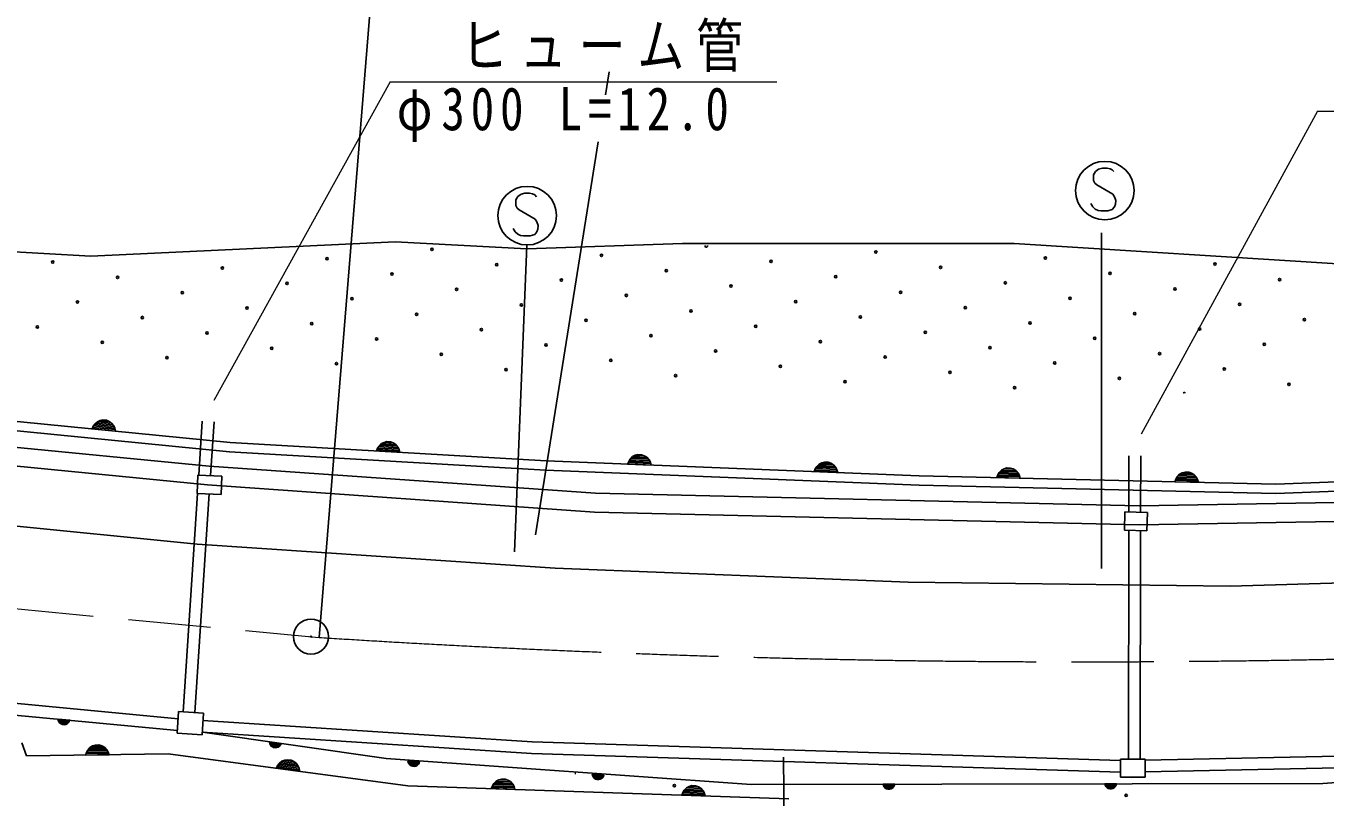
# Model space of a CAD drawing. Units: millimetres, scale not verified. Extents: x 40000 to 680000, y 20000 to 380000.
# Drawn here: x 255485 to 310702, y 282920 to 315674 of the extents above; entities that cross this region are included whole.
import ezdxf

# ---------------------------------------------------------------- set-up
doc = ezdxf.new("R2010")
doc.units = ezdxf.units.MM
doc.header["$LTSCALE"] = 1000
doc.linetypes.add('CHAIN', pattern=[18.5, 12, -1.5, 3.5, -1.5])
for name, color, linetype, lineweight in [('M-BGD', 7, 'Continuous', 25), ('M-BMK', 2, 'CHAIN', 13), ('M-BMK-SRVR', 3, 'Continuous', 25), ('M-STR-HTXT', 7, 'Continuous', 13), ('M-STR-STRC', 7, 'Continuous', 25)]:
    doc.layers.add(name, color=color, linetype=linetype, lineweight=lineweight)
doc.styles.add('ＭＳ ゴシック', font='')
doc.styles.get('ＭＳ ゴシック').set_extended_font_data('MS Gothic')

msp = doc.modelspace()

# ---------------------------------------------------------------- linework, layer by layer
at = {"layer": 'M-BGD'}
for p, q in [((270889, 325948), (267947, 289700)), ((280121, 312747), (280277, 313724)), ((300861, 309355), (300855, 309211)), ((300942, 309492), (300861, 309355)), ((301080, 309586), (300942, 309492)), ((301242, 309630), (301080, 309586)), ((301436, 309630), (301242, 309630)), ((301567, 309605), (301436, 309630)), ((301661, 309561), (301567, 309605)), ((301730, 309486), (301661, 309561)), ((300855, 309211), (300861, 309117)), ((300861, 309117), (300911, 308992)), ((300911, 308992), (300999, 308923)), ((300999, 308923), (301680, 308530)), ((276310, 308292), (276304, 308148)), ((276310, 308292), (276304, 308148)), ((276304, 308148), (276310, 308054)), ((276304, 308148), (276310, 308054)), ((276391, 308429), (276310, 308292)), ((276391, 308429), (276310, 308292)), ((276529, 308523), (276391, 308429)), ((276529, 308523), (276391, 308429)), ((276691, 308567), (276529, 308523)), ((276691, 308567), (276529, 308523)), ((276885, 308567), (276691, 308567)), ((276885, 308567), (276691, 308567)), ((277016, 308542), (276885, 308567)), ((277016, 308542), (276885, 308567)), ((277110, 308498), (277016, 308542)), ((277110, 308498), (277016, 308542)), ((277179, 308423), (277110, 308498)), ((277179, 308423), (277110, 308498)), ((300836, 307992), (300749, 308136)), ((301680, 308530), (301755, 308417)), ((301755, 308417), (301805, 308261)), ((301805, 308261), (301792, 308111)), ((276310, 308054), (276360, 307929)), ((276310, 308054), (276360, 307929)), ((276360, 307929), (276448, 307861)), ((276360, 307929), (276448, 307861)), ((276448, 307861), (277129, 307467)), ((276448, 307861), (277129, 307467)), ((300936, 307898), (300836, 307992)), ((301055, 307842), (300936, 307898)), ((301180, 307823), (301055, 307842)), ((301467, 307823), (301180, 307823)), ((301661, 307880), (301467, 307823)), ((301749, 307992), (301661, 307880)), ((301792, 308111), (301749, 307992)), ((276285, 306929), (276198, 307073)), ((276285, 306929), (276198, 307073)), ((277129, 307467), (277204, 307354)), ((277129, 307467), (277204, 307354)), ((277241, 307048), (277198, 306929)), ((277241, 307048), (277198, 306929)), ((277204, 307354), (277254, 307198)), ((277204, 307354), (277254, 307198)), ((277254, 307198), (277241, 307048)), ((277254, 307198), (277241, 307048)), ((258248, 305901), (271174, 306506)), ((271174, 306506), (276772, 306201)), ((276385, 306836), (276285, 306929)), ((276385, 306836), (276285, 306929)), ((276504, 306779), (276385, 306836)), ((276504, 306779), (276385, 306836)), ((276629, 306761), (276504, 306779)), ((276629, 306761), (276504, 306779)), ((276916, 306761), (276629, 306761)), ((276916, 306761), (276629, 306761)), ((277110, 306817), (276916, 306761)), ((277110, 306817), (276916, 306761)), ((277198, 306929), (277110, 306817)), ((277198, 306929), (277110, 306817)), ((301200, 306889), (301200, 292629)), ((248478, 306444), (258248, 305901)), ((276781, 306354), (276246, 293342)), ((276772, 306201), (283387, 306438)), ((283387, 306438), (297496, 306438)), ((297496, 306438), (311473, 305556)), ((199627, 304360), (264170, 297983)), ((264138, 297584), (199587, 303962)), ((203105, 302865), (263267, 296974)), ((263200, 296177), (203026, 302069)), ((258345, 298674), (258411, 298765)), ((258399, 298741), (259218, 298660)), ((258411, 298765), (258519, 298865)), ((259179, 298727), (258455, 298799)), ((258519, 298865), (258635, 298914)), ((258521, 298855), (259123, 298795)), ((258635, 298914), (258755, 298940)), ((259012, 298869), (258641, 298906)), ((258755, 298940), (258910, 298925)), ((258910, 298925), (259023, 298876)), ((259023, 298876), (259126, 298805)), ((259126, 298805), (259213, 298686)), ((262981, 298888), (262828, 296588)), ((263480, 298855), (263328, 296572)), ((258294, 298563), (258345, 298674)), ((259289, 298465), (258294, 298563)), ((258325, 298623), (259270, 298530)), ((259251, 298594), (258356, 298683)), ((259213, 298686), (259263, 298583)), ((259263, 298583), (259289, 298465)), ((264170, 297983), (277591, 297204)), ((270381, 297622), (270428, 297735)), ((270410, 297683), (271358, 297628)), ((270428, 297735), (270491, 297829)), ((271337, 297692), (270438, 297744)), ((270479, 297804), (271301, 297757)), ((270491, 297829), (270595, 297933)), ((271259, 297822), (270533, 297864)), ((270595, 297933), (270708, 297987)), ((270596, 297923), (271200, 297888)), ((270708, 297987), (270827, 298017)), ((271087, 297957), (270715, 297979)), ((270827, 298017), (270982, 298008)), ((270982, 298008), (271097, 297964)), ((271097, 297964), (271204, 297898)), ((271204, 297898), (271295, 297782)), ((271295, 297782), (271349, 297681)), ((271349, 297681), (271380, 297564)), ((226712, 297277), (262759, 293661)), ((277572, 296804), (264138, 297584)), ((271380, 297564), (270381, 297622)), ((277591, 297204), (293458, 296566)), ((281058, 297065), (281103, 297178)), ((281086, 297126), (282035, 297088)), ((281103, 297178), (281164, 297273)), ((282013, 297151), (281113, 297188)), ((281153, 297248), (281975, 297215)), ((281164, 297273), (281266, 297379)), ((281933, 297280), (281206, 297309)), ((281266, 297379), (281378, 297435)), ((281268, 297369), (281873, 297345)), ((281378, 297435), (281497, 297467)), ((281758, 297412), (281386, 297427)), ((281497, 297467), (281652, 297461)), ((281652, 297461), (281768, 297419)), ((281768, 297419), (281876, 297355)), ((281876, 297355), (281969, 297241)), ((281969, 297241), (282025, 297141)), ((282025, 297141), (282057, 297024)), ((289200, 297060), (289312, 297116)), ((289312, 297116), (289431, 297149)), ((289691, 297093), (289319, 297108)), ((289431, 297149), (289586, 297142)), ((289586, 297142), (289702, 297100)), ((289702, 297100), (289809, 297036)), ((302367, 297418), (302362, 295032)), ((302867, 297417), (302862, 295019)), ((262791, 296590), (262765, 295811)), ((263812, 296556), (262791, 296590)), ((263267, 296974), (279688, 295825)), ((263786, 295776), (263812, 296556)), ((293445, 296167), (277572, 296804)), ((282057, 297024), (281058, 297065)), ((288992, 296746), (289036, 296859)), ((289991, 296706), (288992, 296746)), ((289019, 296807), (289969, 296769)), ((289036, 296859), (289098, 296954)), ((289946, 296833), (289047, 296869)), ((289087, 296930), (289909, 296897)), ((289098, 296954), (289200, 297060)), ((289866, 296961), (289139, 296990)), ((289202, 297050), (289806, 297026)), ((289809, 297036), (289902, 296922)), ((289902, 296922), (289958, 296822)), ((289958, 296822), (289991, 296706)), ((293458, 296566), (308608, 296212)), ((296746, 296490), (296788, 296604)), ((296772, 296551), (297722, 296529)), ((296788, 296604), (296848, 296700)), ((297698, 296592), (296799, 296613)), ((296838, 296675), (297660, 296656)), ((296848, 296700), (296948, 296807)), ((297616, 296719), (296889, 296736)), ((296948, 296807), (297060, 296865)), ((296950, 296797), (297555, 296783)), ((297060, 296865), (297178, 296900)), ((297439, 296848), (297067, 296857)), ((297178, 296900), (297333, 296896)), ((297333, 296896), (297449, 296856)), ((297449, 296856), (297558, 296793)), ((297558, 296793), (297653, 296681)), ((297653, 296681), (297711, 296582)), ((297711, 296582), (297745, 296466)), ((304363, 296427), (304423, 296523)), ((304423, 296523), (304523, 296630)), ((305191, 296542), (304464, 296559)), ((304523, 296630), (304634, 296688)), ((304525, 296620), (305130, 296606)), ((304634, 296688), (304753, 296723)), ((305014, 296672), (304642, 296680)), ((304753, 296723), (304908, 296719)), ((304908, 296719), (305024, 296679)), ((305024, 296679), (305133, 296616)), ((305133, 296616), (305228, 296504)), ((308608, 296212), (323333, 296779)), ((279651, 295026), (263200, 296177)), ((308611, 295812), (293445, 296167)), ((297745, 296466), (296746, 296490)), ((304321, 296313), (304363, 296427)), ((305320, 296289), (304321, 296313)), ((304347, 296375), (305297, 296352)), ((305273, 296415), (304373, 296436)), ((304412, 296498), (305235, 296479)), ((305228, 296504), (305286, 296405)), ((305286, 296405), (305320, 296289)), ((323351, 296379), (308611, 295812)), ((262777, 295810), (262160, 286543)), ((263277, 295793), (262659, 286511)), ((262765, 295811), (263786, 295776)), ((279688, 295825), (302806, 295284)), ((302806, 295284), (322460, 295622)), ((302804, 294484), (279651, 295026)), ((302199, 295036), (302180, 294250)), ((303150, 295012), (302199, 295036)), ((303131, 294226), (303150, 295012)), ((322488, 294823), (302804, 294484)), ((302180, 294250), (303131, 294226)), ((302361, 294245), (302343, 284533)), ((302861, 294233), (302843, 284533)), ((262759, 293661), (277984, 292636)), ((277984, 292636), (292985, 292042)), ((306670, 291881), (323614, 292366)), ((292985, 292042), (306670, 291881)), ((229903, 289284), (261955, 286245)), ((261923, 285745), (229883, 288784)), ((256859, 286169), (256846, 286228)), ((256846, 286228), (257344, 286180)), ((257328, 286150), (256856, 286195)), ((256884, 286117), (256859, 286169)), ((256865, 286163), (257313, 286120)), ((257291, 286090), (256882, 286130)), ((256928, 286058), (256884, 286117)), ((256901, 286097), (257263, 286062)), ((256980, 286023), (256928, 286058)), ((257231, 286033), (256929, 286063)), ((257231, 286028), (257174, 286004)), ((257285, 286078), (257231, 286028)), ((257318, 286124), (257285, 286078)), ((257344, 286180), (257318, 286124)), ((261975, 286555), (261915, 285634)), ((263029, 286487), (261975, 286555)), ((262970, 285566), (263029, 286487)), ((263009, 286172), (277000, 285264)), ((257036, 285998), (256980, 286023)), ((256985, 286026), (257170, 286008)), ((257113, 285991), (257036, 285998)), ((257174, 286004), (257113, 285991)), ((261915, 285634), (262970, 285566)), ((276976, 284764), (262977, 285673)), ((262983, 285670), (270791, 284562)), ((255315, 285224), (255502, 284663)), ((258110, 284916), (258206, 285028)), ((258877, 284966), (258149, 284954)), ((258206, 285028), (258315, 285089)), ((258208, 285018), (258813, 285027)), ((258315, 285089), (258432, 285129)), ((258695, 285088), (258322, 285082)), ((258432, 285129), (258587, 285131)), ((258587, 285131), (258705, 285095)), ((258705, 285095), (258816, 285037)), ((258816, 285037), (258915, 284929)), ((258915, 284929), (258976, 284832)), ((265844, 285197), (265834, 285256)), ((265834, 285256), (266329, 285184)), ((266312, 285154), (265842, 285224)), ((265867, 285144), (265844, 285197)), ((265850, 285191), (266295, 285125)), ((266272, 285097), (265865, 285157)), ((265907, 285083), (265867, 285144)), ((265883, 285123), (266243, 285070)), ((265957, 285045), (265907, 285083)), ((266208, 285043), (265909, 285087)), ((266013, 285018), (265957, 285045)), ((265963, 285048), (266147, 285021)), ((266089, 285007), (266013, 285018)), ((266150, 285017), (266089, 285007)), ((266209, 285038), (266150, 285017)), ((266265, 285086), (266209, 285038)), ((266301, 285130), (266265, 285086)), ((266329, 285184), (266301, 285130)), ((277000, 285264), (302014, 284476)), ((261530, 284757), (255502, 284663)), ((258016, 284702), (258054, 284818)), ((259016, 284718), (258016, 284702)), ((258040, 284765), (258990, 284780)), ((258054, 284818), (258110, 284916)), ((258964, 284842), (258064, 284828)), ((258100, 284891), (258923, 284904)), ((258976, 284832), (259016, 284718)), ((271717, 283401), (261530, 284757)), ((266253, 284343), (266364, 284439)), ((267018, 284279), (266297, 284375)), ((266364, 284439), (266481, 284484)), ((266365, 284429), (266965, 284349)), ((266481, 284484), (266602, 284506)), ((266856, 284426), (266487, 284476)), ((266602, 284506), (266756, 284485)), ((266756, 284485), (266867, 284433)), ((266867, 284433), (266968, 284359)), ((270791, 284562), (286314, 283448)), ((271734, 284390), (271719, 284449)), ((271719, 284449), (272218, 284417)), ((272203, 284387), (271729, 284417)), ((271761, 284339), (271734, 284390)), ((271740, 284385), (272189, 284356)), ((272218, 284417), (272194, 284361)), ((302014, 283976), (276976, 284764)), ((287691, 284608), (287869, 253059)), ((303057, 284533), (302014, 284533)), ((302014, 284533), (302014, 283768)), ((303057, 284492), (322095, 284884)), ((303057, 283768), (303057, 284533)), ((322095, 284384), (303057, 283992)), ((266128, 284145), (266183, 284254)), ((267119, 284013), (266128, 284145)), ((266161, 284204), (267103, 284078)), ((266183, 284254), (266253, 284343)), ((267086, 284144), (266194, 284262)), ((266239, 284319), (267055, 284211)), ((266968, 284359), (267050, 284237)), ((267050, 284237), (267097, 284132)), ((267097, 284132), (267119, 284013)), ((272168, 284326), (271758, 284352)), ((271806, 284281), (271761, 284339)), ((271778, 284320), (272141, 284297)), ((271859, 284248), (271806, 284281)), ((272109, 284267), (271808, 284286)), ((271916, 284226), (271859, 284248)), ((271864, 284251), (272050, 284240)), ((271994, 284221), (271916, 284226)), ((272054, 284236), (271994, 284221)), ((272110, 284262), (272054, 284236)), ((272163, 284314), (272110, 284262)), ((272194, 284361), (272163, 284314)), ((279570, 283827), (279555, 283886)), ((279555, 283886), (280054, 283854)), ((280039, 283824), (279565, 283854)), ((279597, 283777), (279570, 283827)), ((279576, 283822), (280025, 283794)), ((280054, 283854), (280030, 283798)), ((310614, 283495), (322095, 284315)), ((287904, 282841), (271717, 283401)), ((275264, 283279), (275308, 283392)), ((276263, 283244), (275264, 283279)), ((275291, 283340), (276241, 283307)), ((275308, 283392), (275369, 283488)), ((276218, 283371), (275318, 283402)), ((275358, 283463), (276180, 283434)), ((275369, 283488), (275470, 283594)), ((276137, 283499), (275410, 283524)), ((275470, 283594), (275582, 283650)), ((275472, 283584), (276077, 283563)), ((275582, 283650), (275701, 283684)), ((275962, 283630), (275589, 283643)), ((275701, 283684), (275856, 283678)), ((275856, 283678), (275972, 283637)), ((275972, 283637), (276080, 283573)), ((276080, 283573), (276173, 283460)), ((276173, 283460), (276230, 283360)), ((276230, 283360), (276263, 283244)), ((280004, 283764), (279594, 283789)), ((279642, 283719), (279597, 283777)), ((279614, 283757), (279977, 283734)), ((279695, 283685), (279642, 283719)), ((279945, 283705), (279643, 283724)), ((279752, 283663), (279695, 283685)), ((279700, 283689), (279886, 283677)), ((279830, 283658), (279752, 283663)), ((279890, 283673), (279830, 283658)), ((279946, 283700), (279890, 283673)), ((279998, 283751), (279946, 283700)), ((280030, 283798), (279998, 283751)), ((283462, 283207), (283564, 283314)), ((283564, 283314), (283676, 283370)), ((283566, 283304), (284170, 283283)), ((283676, 283370), (283794, 283403)), ((284055, 283349), (283683, 283362)), ((283794, 283403), (283949, 283398)), ((283949, 283398), (284065, 283356)), ((284065, 283356), (284173, 283293)), ((284173, 283293), (284267, 283179)), ((286314, 283448), (310614, 283495)), ((291914, 283459), (292414, 283460)), ((291933, 283402), (291914, 283459)), ((292402, 283429), (291927, 283428)), ((291963, 283353), (291933, 283402)), ((291940, 283397), (292390, 283397)), ((292371, 283366), (291960, 283365)), ((292012, 283298), (291963, 283353)), ((291982, 283334), (292346, 283335)), ((292067, 283268), (292012, 283298)), ((292316, 283304), (292013, 283303)), ((292126, 283249), (292067, 283268)), ((292072, 283272), (292259, 283272)), ((292262, 283268), (292204, 283250)), ((292317, 283299), (292262, 283268)), ((292366, 283354), (292317, 283299)), ((292395, 283402), (292366, 283354)), ((292414, 283460), (292395, 283402)), ((301338, 283477), (301838, 283478)), ((301357, 283420), (301338, 283477)), ((301826, 283447), (301351, 283446)), ((301387, 283371), (301357, 283420)), ((301363, 283415), (301813, 283416)), ((301794, 283384), (301383, 283383)), ((301436, 283316), (301387, 283371)), ((301406, 283352), (301770, 283353)), ((301491, 283286), (301436, 283316)), ((301740, 283322), (301437, 283321)), ((301550, 283268), (301491, 283286)), ((301496, 283290), (301682, 283290)), ((301627, 283268), (301550, 283268)), ((301686, 283287), (301627, 283268)), ((301741, 283317), (301686, 283287)), ((301789, 283372), (301741, 283317)), ((301818, 283421), (301789, 283372)), ((301838, 283478), (301818, 283421)), ((302014, 283768), (303057, 283768)), ((283357, 282998), (283401, 283112)), ((284357, 282964), (283357, 282998)), ((283385, 283060), (284334, 283027)), ((283401, 283112), (283462, 283207)), ((284311, 283090), (283412, 283121)), ((283451, 283183), (284273, 283154)), ((284231, 283218), (283504, 283243)), ((284267, 283179), (284323, 283080)), ((284323, 283080), (284357, 282964)), ((292204, 283250), (292126, 283249))]:
    msp.add_line(p, q, dxfattribs=at)
for centre, radius in [((301342, 308680), 1244), ((276791, 307617), 1244), ((276791, 307617), 1244), ((272741, 306183), 49.8), ((279948, 305927), 49.8), ((291609, 306069), 49.8), ((256626, 305645), 49.8), ((263832, 305389), 49.8), ((268287, 305786), 49.8), ((275493, 305530), 49.8), ((287154, 305672), 49.8), ((294361, 305416), 49.8), ((298815, 305813), 49.8), ((306022, 305557), 49.8), ((259378, 304992), 49.8), ((271039, 305134), 49.8), ((278245, 304878), 49.8), ((282700, 305275), 49.8), ((289906, 305019), 49.8), ((297113, 304763), 49.8), ((301568, 305160), 49.8), ((308774, 304904), 49.8), ((262130, 304340), 49.8), ((266584, 304737), 49.8), ((273791, 304481), 49.8), ((280998, 304225), 49.8), ((285452, 304622), 49.8), ((292659, 304366), 49.8), ((304320, 304507), 49.8), ((257675, 303943), 49.8), ((264882, 303687), 49.8), ((269336, 304084), 49.8), ((276543, 303828), 49.8), ((288204, 303969), 49.8), ((295411, 303713), 49.8), ((299865, 304110), 49.8), ((307072, 303855), 49.8), ((260428, 303290), 49.8), ((272089, 303431), 49.8), ((279295, 303175), 49.8), ((283750, 303572), 49.8), ((290956, 303316), 49.8), ((302617, 303458), 49.8), ((309824, 303202), 49.8), ((255973, 302893), 49.8), ((263180, 302637), 49.8), ((267634, 303034), 49.8), ((274841, 302778), 49.8), ((286502, 302920), 49.8), ((293708, 302664), 49.8), ((298163, 303061), 49.8), ((305369, 302805), 49.8), ((258725, 302240), 49.8), ((270386, 302381), 49.8), ((277593, 302126), 49.8), ((282047, 302523), 49.8), ((289254, 302267), 49.8), ((296460, 302011), 49.8), ((300915, 302408), 49.8), ((308121, 302152), 49.8), ((261477, 301588), 49.8), ((265932, 301985), 49.8), ((273138, 301729), 49.8), ((280345, 301473), 49.8), ((284799, 301870), 49.8), ((292006, 301614), 49.8), ((303667, 301755), 49.8), ((268684, 301332), 49.8), ((275890, 301076), 49.8), ((287551, 301217), 49.8), ((294758, 300961), 49.8), ((299212, 301358), 49.8), ((306419, 301102), 49.8), ((283097, 300820), 49.8), ((290303, 300564), 49.8), ((301965, 300706), 49.8), ((309171, 300450), 49.8), ((297510, 300309), 49.8), ((267599, 289736), 22.5), ((283045, 283408), 49.8), ((302250, 282993), 49.8)]:
    msp.add_circle(centre, radius, dxfattribs=at)
for centre, start, end in [((284402, 306324), 155.3378, 23.8665), ((304717, 300053), 33.4419, 149.9681), ((278839, 283967), 245.2754, 287.4898)]:
    msp.add_arc(centre, 49.8, start, end, dxfattribs=at)
at = {"layer": 'M-BMK'}
msp.add_line((154310, 300446), (267947, 289700), dxfattribs=at)
msp.add_arc((300368, 797061), 508397, 266.34363, 272.49284, dxfattribs=at)
at = {"layer": 'M-BMK-SRVR'}
msp.add_circle((267599, 289736), 746, dxfattribs=at)
at = {"layer": 'M-STR-HTXT'}
for p, q in [((270959, 313305), (263473, 299759)), ((270959, 313305), (287396, 313305)), ((310379, 312058), (302893, 298333)), ((310379, 312058), (327847, 312058))]:
    msp.add_line(p, q, dxfattribs=at)
at = {"layer": 'M-STR-STRC'}
msp.add_line((277137, 294055), (279802, 310747), dxfattribs=at)

# ---------------------------------------------------------------- texts
at = {"layer": 'M-STR-HTXT', "char_height": 1833, "attachment_point": 7, "style": 'ＭＳ ゴシック'}
for s, insert in [('\\T1.25;\\W0.8;ヒューム管', (273967, 313724)), ('\\T1.25;\\W0.8;φ300\\~L=12.0', (271245, 310747))]:
    msp.add_mtext(s, dxfattribs=dict(at, insert=insert))

doc.saveas('drawing.dxf')
